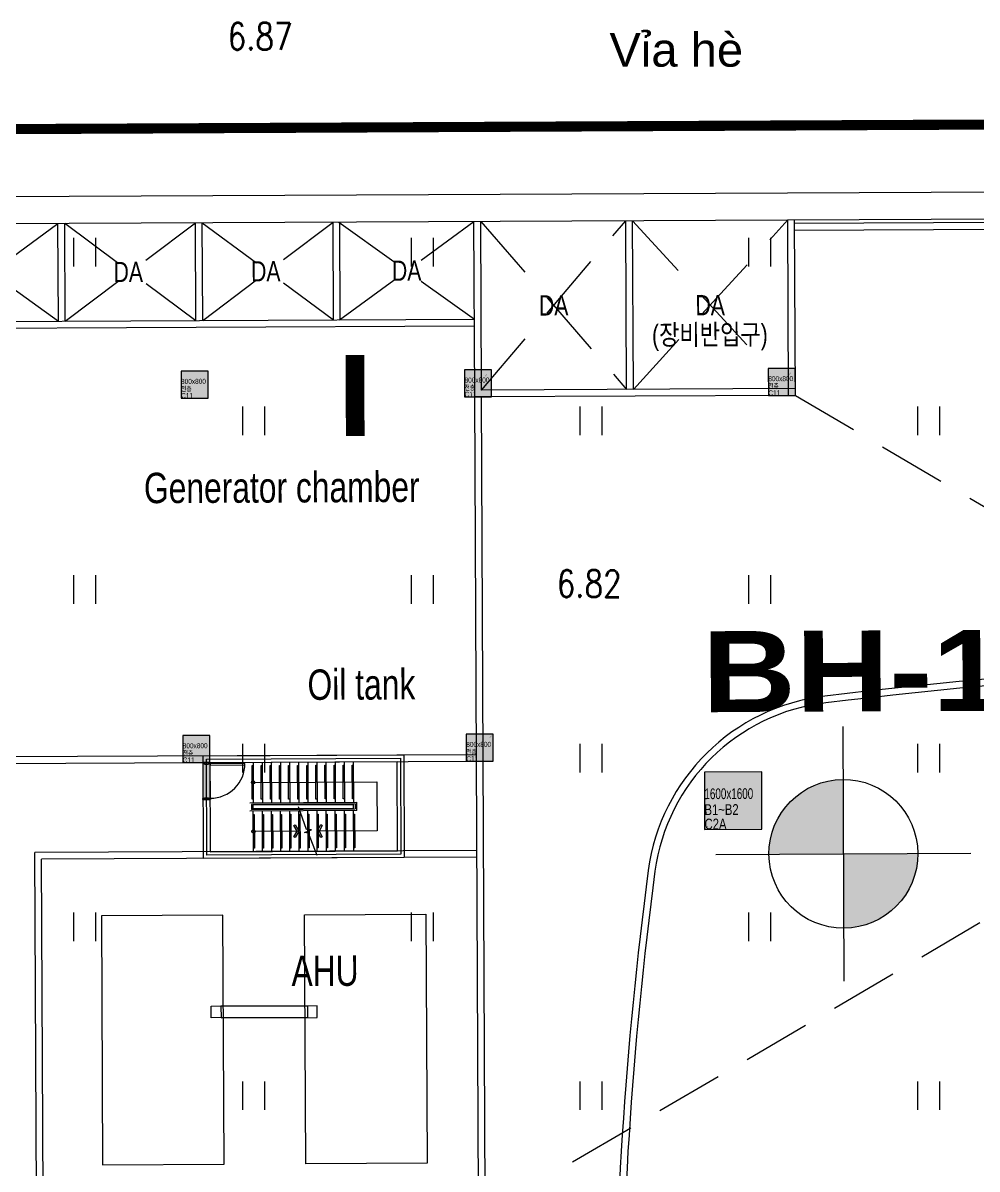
# Model space of a CAD drawing. Extents: x 582395 to 582722, y 2329868 to 2330119.
# Drawn here: x 582462.52 to 582490.79, y 2330024.95 to 2330058.93 of the extents above; entities that cross this region are included whole.
import ezdxf
from ezdxf.enums import TextEntityAlignment as Align

# ---------------------------------------------------------------- set-up
doc = ezdxf.new("R2010")
doc.units = 0
for name, pattern in [('ACAD_ISO05W100', [33, 24, -3, 0, -3, 0, -3]), ('CENTER2', [1.125, 0.75, -0.125, 0.125, -0.125]), ('DASHED', [3, 2, -1])]:
    doc.linetypes.add(name, pattern=pattern)
for name, color, linetype in [('A-254', 254, 'Continuous'), ('A-CEN2', 8, 'CENTER2'), ('A-COL', 2, 'Continuous'), ('A-CON', 2, 'Continuous'), ('A-ELE4', 8, 'Continuous'), ('A-HR', 6, 'Continuous'), ('A-OPEN2', 9, 'DASHED'), ('A-SITE', 2, 'ACAD_ISO05W100'), ('A-STR', 4, 'Continuous'), ('A-SYM', 7, 'Continuous'), ('A-TXT1', 3, 'Continuous'), ('A-WALB', 3, 'Continuous'), ('A-WIN', 6, 'Continuous'), ('dc1', 4, 'Continuous'), ('KYHIEU', 3, 'Continuous'), ('RG', 11, 'Continuous'), ('TEXT1', 2, 'Continuous'), ('X-PLAN$0$A-DOOR', 4, 'Continuous'), ('X-PLAN$0$A-DOORF', 9, 'Continuous'), ('기계검토', 1, 'Continuous'), ('새 블$0$_A-DIM', 7, 'Continuous'), ('새 블$0$boring point', 2, 'Continuous')]:
    doc.layers.add(name, color=color, linetype=linetype)
doc.styles.add('CHU', font='', dxfattribs={"height": 1.5})
doc.styles.add('DC', font='romans.shx', dxfattribs={"width": 0.8, "height": 0.8})
doc.styles.add('Hrtext', font='', dxfattribs={"width": 0.8})
doc.styles.add('X-PLAN$0$Standard', font='')
doc.styles.add('새 블$0$arial black', font='')
doc.styles.get('CHU').set_extended_font_data('.VnArial')
doc.styles.get('Hrtext').set_extended_font_data('Dotum')
doc.styles.get('X-PLAN$0$Standard').set_extended_font_data('DotumChe')
doc.styles.get('새 블$0$arial black').set_extended_font_data('Arial Black')

# ---------------------------------------------------------------- blocks, each defined once
blk = doc.blocks.new('A$C4eba979e')
at = {"layer": 'A-254'}
h = blk.add_hatch(color=256, dxfattribs=at)
h.dxf.hatch_style = 1
h.paths.add_polyline_path([(400, 400), (-400, 400), (-400, -400), (400, -400)])
at = {"layer": 'A-COL'}
blk.add_lwpolyline([(-400, -400), (400, -400), (400, 400), (-400, 400)], close=True, dxfattribs=at)
at = {"layer": 'Defpoints', "const_width": 0.373}
blk.add_lwpolyline([(400, 400), (-400, -400)], dxfattribs=at)
at = {"layer": 'Defpoints', "style": 'Hrtext', "width": 0.8}
for s, p in [('800x800', (-400, 22)), ('C11', (-400, -400)), ('전층', (-400, -200))]:
    blk.add_text(s, height=150, dxfattribs=at).set_placement(p)
blk = doc.blocks.new('A$Cc08f7645')
at = {"layer": 'A-254'}
h = blk.add_hatch(color=256, dxfattribs=at)
h.dxf.hatch_style = 1
h.paths.add_polyline_path([(850, 850), (-850, 850), (-850, -850), (850, -850)])
at = {"layer": 'A-COL'}
blk.add_lwpolyline([(-850, -850), (850, -850), (850, 850), (-850, 850)], close=True, dxfattribs=at)
at = {"layer": 'Defpoints', "const_width": 0.793}
blk.add_lwpolyline([(850, 850), (-850, -850)], dxfattribs=at)
at = {"layer": 'Defpoints', "style": 'Hrtext'}
for s, width, p in [('1600x1600', 0.7, (-850, 46)), ('B1~B2', 0.8, (-850, -425)), ('C2A', 0.8, (-850, -850))]:
    blk.add_text(s, height=318.8, dxfattribs=dict(at, width=width)).set_placement(p)
blk = doc.blocks.new('X-PLAN$0$SD-1000-220')
at = {"layer": 'X-PLAN$0$A-DOOR', "true_color": 0xffffff}
h = blk.add_hatch(color=7, dxfattribs=at)
h.dxf.hatch_style = 1
h.paths.add_polyline_path([(0, -192), (1100, -192), (1100, 28), (0, 28)])
at = {"layer": 'X-PLAN$0$A-DOOR'}
for points in [[(35, 28), (80, 28), (80, 1058), (35, 1058)], [(0, -192), (35, -192), (35, -142), (50, -142), (50, -22), (35, -22), (35, 28), (0, 28)], [(1100, -192), (1065, -192), (1065, -142), (1050, -142), (1050, -22), (1065, -22), (1065, 28), (1100, 28)]]:
    blk.add_lwpolyline(points, close=True, dxfattribs=at)
at = {"layer": 'X-PLAN$0$A-DOOR', "color": 7, "true_color": 0xffffff}
blk.add_lwpolyline([(0, -192), (1100, -192), (1100, 28), (0, 28)], close=True, dxfattribs=at)
at = {"layer": 'X-PLAN$0$A-DOORF'}
blk.add_arc((35, 28), 1030, 359.9893, 90.0107, dxfattribs=at)
at = {"layer": 'Defpoints', "linetype": 'Continuous', "style": 'X-PLAN$0$Standard', "text_generation_flag": 6}
blk.add_text('SD-1100-220', height=37.5, rotation=180, dxfattribs=at).set_placement((251, -88), align=Align.MIDDLE)
blk = doc.blocks.new('새 블$0$A$C76023817')
at = {"layer": '새 블$0$boring point'}
h = blk.add_hatch(color=3, dxfattribs=at)
edge = h.paths.add_edge_path()
edge.add_line((0, 0), (0, 1378))
edge.add_ellipse((0, 0), major_axis=(-120, 1373), ratio=1, start_angle=-5.0166, end_angle=84.9834)
edge.add_line((-1378, 0), (0, 0))
h = blk.add_hatch(color=3, dxfattribs=at)
edge = h.paths.add_edge_path()
edge.add_line((0, 0), (0, -1378))
edge.add_ellipse((0, 0), major_axis=(-120, 1373), ratio=1, start_angle=174.9834, end_angle=264.9834)
edge.add_line((1378, 0), (0, 0))
at = {"layer": '새 블$0$boring point', "color": 3}
for p, q in [((0, 2362), (0, -2362)), ((-2362, 0), (2362, 0))]:
    blk.add_line(p, q, dxfattribs=at)
blk.add_ellipse((0, 0), major_axis=(-2, 1378), ratio=1, start_param=4.710742435276957, end_param=10.99392774245654, dxfattribs=at)

msp = doc.modelspace()

# ---------------------------------------------------------------- linework, layer by layer
at = {"layer": 'A-CEN2', "color": 8, "ltscale": 10}
msp.add_lwpolyline([(582467.957, 2330037.107), (582473.707, 2330037.133), (582473.72, 2330034.283), (582467.97, 2330034.257)], close=True, dxfattribs=at)
at = {"layer": 'A-CON', "color": 8, "ltscale": 10}
for p, q in [((582449.779, 2330053.722), (582639.202, 2330054.603)), ((582450.583, 2330052.926), (582638.874, 2330053.802)), ((582468.057, 2330037.007), (582468.07, 2330034.357)), ((582473.619, 2330034.383), (582473.607, 2330037.033)), ((582468.07, 2330034.357), (582473.619, 2330034.383))]:
    msp.add_line(p, q, dxfattribs=at)
for points in [[(582459.383, 2330052.967), (582459.397, 2330049.867), (582475.897, 2330049.944)], [(582459.583, 2330052.968), (582459.596, 2330050.068), (582475.896, 2330050.144)], [(582485.407, 2330047.888), (582475.907, 2330047.844), (582475.883, 2330053.044)], [(582485.406, 2330048.088), (582476.106, 2330048.045), (582476.083, 2330053.045)], [(582485.207, 2330047.887), (582485.183, 2330053.087)], [(582485.407, 2330047.888), (582485.383, 2330053.088)], [(582467.87, 2330034.156), (582467.856, 2330037.206), (582473.806, 2330037.234), (582473.82, 2330034.184), (582467.87, 2330034.156)], [(582468.057, 2330037.007), (582473.607, 2330037.033)]]:
    msp.add_lwpolyline(points, dxfattribs=at)
at = {"layer": 'A-ELE4', "color": 8}
for points in [[(582469.342, 2330035.913), (582469.312, 2330035.913), (582469.308, 2330036.913), (582469.338, 2330036.913)], [(582469.612, 2330035.914), (582469.582, 2330035.914), (582469.578, 2330036.914), (582469.608, 2330036.914)], [(582469.882, 2330035.915), (582469.852, 2330035.915), (582469.848, 2330036.915), (582469.878, 2330036.915)], [(582470.152, 2330035.917), (582470.122, 2330035.917), (582470.118, 2330036.917), (582470.148, 2330036.917)], [(582470.422, 2330035.918), (582470.392, 2330035.918), (582470.388, 2330036.918), (582470.418, 2330036.918)], [(582470.692, 2330035.919), (582470.662, 2330035.919), (582470.658, 2330036.919), (582470.688, 2330036.919)], [(582470.962, 2330035.92), (582470.932, 2330035.92), (582470.928, 2330036.92), (582470.958, 2330036.92)], [(582471.232, 2330035.922), (582471.202, 2330035.922), (582471.198, 2330036.922), (582471.228, 2330036.922)], [(582471.502, 2330035.923), (582471.472, 2330035.923), (582471.468, 2330036.923), (582471.498, 2330036.923)], [(582471.772, 2330035.924), (582471.742, 2330035.924), (582471.738, 2330036.924), (582471.768, 2330036.924)], [(582472.042, 2330035.926), (582472.012, 2330035.925), (582472.008, 2330036.925), (582472.038, 2330036.926)], [(582472.312, 2330035.927), (582472.282, 2330035.927), (582472.278, 2330036.927), (582472.308, 2330036.927)], [(582469.344, 2330035.463), (582469.374, 2330035.463), (582469.379, 2330034.463), (582469.349, 2330034.463)], [(582469.614, 2330035.464), (582469.644, 2330035.464), (582469.649, 2330034.464), (582469.619, 2330034.464)], [(582469.884, 2330035.465), (582469.914, 2330035.466), (582469.919, 2330034.466), (582469.889, 2330034.465)], [(582470.154, 2330035.467), (582470.184, 2330035.467), (582470.189, 2330034.467), (582470.159, 2330034.467)], [(582470.424, 2330035.468), (582470.454, 2330035.468), (582470.459, 2330034.468), (582470.429, 2330034.468)], [(582470.694, 2330035.469), (582470.724, 2330035.469), (582470.729, 2330034.469), (582470.699, 2330034.469)], [(582470.964, 2330035.471), (582470.994, 2330035.471), (582470.999, 2330034.471), (582470.969, 2330034.471)], [(582471.234, 2330035.472), (582471.264, 2330035.472), (582471.269, 2330034.472), (582471.239, 2330034.472)], [(582471.504, 2330035.473), (582471.534, 2330035.473), (582471.539, 2330034.473), (582471.509, 2330034.473)], [(582471.774, 2330035.474), (582471.804, 2330035.474), (582471.809, 2330034.474), (582471.779, 2330034.474)], [(582472.044, 2330035.476), (582472.074, 2330035.476), (582472.079, 2330034.476), (582472.049, 2330034.476)], [(582472.314, 2330035.477), (582472.344, 2330035.477), (582472.349, 2330034.477), (582472.319, 2330034.477)]]:
    msp.add_lwpolyline(points, dxfattribs=at)
at = {"layer": 'A-HR', "color": 8}
for p, q in [((582469.243, 2330035.812), (582472.413, 2330035.827)), ((582472.363, 2330035.777), (582469.293, 2330035.763)), ((582469.293, 2330035.763), (582469.294, 2330035.613)), ((582469.294, 2330035.613), (582472.364, 2330035.627)), ((582472.363, 2330035.777), (582472.364, 2330035.627)), ((582472.414, 2330035.577), (582472.413, 2330035.827)), ((582472.414, 2330035.577), (582469.244, 2330035.563))]:
    msp.add_line(p, q, dxfattribs=at)
at = {"layer": 'A-OPEN2', "color": 8}
for p, q in [((582459.583, 2330052.968), (582463.571, 2330050.086)), ((582459.596, 2330050.068), (582463.558, 2330052.986)), ((582463.758, 2330052.987), (582467.646, 2330050.105)), ((582463.771, 2330050.087), (582467.633, 2330053.005)), ((582467.833, 2330053.006), (582471.721, 2330050.124)), ((582467.846, 2330050.106), (582471.708, 2330053.024)), ((582471.883, 2330053.025), (582475.896, 2330050.144)), ((582471.896, 2330050.125), (582475.883, 2330053.044)), ((582476.083, 2330053.045), (582480.406, 2330048.065)), ((582476.106, 2330048.045), (582480.383, 2330053.065)), ((582476.219, 2330023.645), (582526.134, 2330052.977)), ((582480.583, 2330053.065), (582484.603, 2330048.684)), ((582480.606, 2330048.065), (582485.183, 2330053.087)), ((582485.407, 2330047.888), (582525.066, 2330024.472))]:
    msp.add_line(p, q, dxfattribs=at)
at = {"layer": 'A-SITE', "const_width": 0.3}
msp.add_lwpolyline([(582670.15, 2330026.75), (582640.01, 2330056.61), (582447.17, 2330055.71), (582447.61, 2329957.39), (582670.47, 2329958.45)], close=True, dxfattribs=at)
at = {"layer": 'A-STR', "color": 8}
for p, q in [((582469.337, 2330037.013), (582469.343, 2330035.813)), ((582469.607, 2330037.014), (582469.613, 2330035.814)), ((582469.877, 2330037.015), (582469.883, 2330035.815)), ((582470.147, 2330037.017), (582470.153, 2330035.817)), ((582470.417, 2330037.018), (582470.423, 2330035.818)), ((582470.687, 2330037.019), (582470.693, 2330035.819)), ((582470.957, 2330037.02), (582470.963, 2330035.821)), ((582471.227, 2330037.022), (582471.233, 2330035.822)), ((582471.497, 2330037.023), (582471.503, 2330035.823)), ((582471.767, 2330037.024), (582471.773, 2330035.824)), ((582472.037, 2330037.026), (582472.043, 2330035.826)), ((582472.307, 2330037.027), (582472.313, 2330035.827)), ((582469.343, 2330035.763), (582469.343, 2330035.738)), ((582472.313, 2330035.752), (582469.343, 2330035.738)), ((582469.344, 2330035.613), (582469.343, 2330035.738)), ((582469.344, 2330035.638), (582472.314, 2330035.652)), ((582469.613, 2330035.764), (582469.613, 2330035.739)), ((582469.614, 2330035.614), (582469.614, 2330035.639)), ((582469.883, 2330035.765), (582469.883, 2330035.74)), ((582469.884, 2330035.615), (582469.884, 2330035.64)), ((582470.153, 2330035.767), (582470.153, 2330035.742)), ((582470.154, 2330035.617), (582470.154, 2330035.642)), ((582470.423, 2330035.768), (582470.423, 2330035.743)), ((582470.424, 2330035.618), (582470.424, 2330035.643)), ((582470.693, 2330035.769), (582470.693, 2330035.744)), ((582470.694, 2330035.619), (582470.694, 2330035.644)), ((582470.963, 2330035.771), (582470.963, 2330035.746)), ((582470.964, 2330035.621), (582470.964, 2330035.646)), ((582471.233, 2330035.772), (582471.233, 2330035.747)), ((582471.234, 2330035.622), (582471.234, 2330035.647)), ((582471.503, 2330035.773), (582471.503, 2330035.748)), ((582471.504, 2330035.623), (582471.504, 2330035.648)), ((582471.773, 2330035.774), (582471.773, 2330035.749)), ((582471.774, 2330035.624), (582471.774, 2330035.649)), ((582472.043, 2330035.776), (582472.043, 2330035.751)), ((582472.044, 2330035.626), (582472.044, 2330035.651)), ((582472.314, 2330035.627), (582472.313, 2330035.777)), ((582469.35, 2330034.363), (582469.344, 2330035.563)), ((582469.62, 2330034.364), (582469.614, 2330035.564)), ((582469.89, 2330034.365), (582469.884, 2330035.565)), ((582470.16, 2330034.367), (582470.154, 2330035.567)), ((582470.43, 2330034.368), (582470.424, 2330035.568)), ((582470.7, 2330034.369), (582470.694, 2330035.569)), ((582470.97, 2330034.371), (582470.964, 2330035.571)), ((582471.24, 2330034.372), (582471.234, 2330035.572)), ((582471.51, 2330034.373), (582471.504, 2330035.573)), ((582471.78, 2330034.374), (582471.774, 2330035.574)), ((582472.05, 2330034.376), (582472.044, 2330035.576)), ((582472.32, 2330034.377), (582472.314, 2330035.577))]:
    msp.add_line(p, q, dxfattribs=at)
at = {"layer": 'A-SYM', "color": 8}
for points in [[(582469.34, 2330036.413), (582473.01, 2330036.43), (582473.017, 2330034.98), (582471.237, 2330034.972)], [(582471.239, 2330034.243), (582470.976, 2330034.913), (582470.86, 2330034.929), (582471.073, 2330035.013), (582470.925, 2330035.022), (582470.682, 2330035.69)], [(582470.697, 2330034.969), (582469.347, 2330034.963)]]:
    msp.add_lwpolyline(points, dxfattribs=at)
for points in [[(582470.587, 2330034.777), (582470.545, 2330034.801), (582470.641, 2330034.969), (582470.544, 2330035.137), (582470.585, 2330035.161), (582470.697, 2330034.969)], [(582471.347, 2330035.164), (582471.388, 2330035.14), (582471.292, 2330034.972), (582471.39, 2330034.804), (582471.348, 2330034.78), (582471.237, 2330034.972)]]:
    msp.add_lwpolyline(points, close=True, dxfattribs=at)
for centre in [(582469.34, 2330036.413), (582469.347, 2330034.963)]:
    msp.add_circle(centre, 0.05, dxfattribs=at)
at = {"layer": 'A-WALB', "color": 8, "ltscale": 10}
for p, q in [((582485.383, 2330052.988), (582526.133, 2330053.177)), ((582485.384, 2330052.788), (582526.134, 2330052.977)), ((582459.656, 2330037.168), (582475.956, 2330037.244)), ((582459.657, 2330036.968), (582475.957, 2330037.044)), ((582475.969, 2330034.394), (582462.87, 2330034.333)), ((582462.977, 2330011.233), (582462.87, 2330034.333)), ((582475.97, 2330034.194), (582463.071, 2330034.134)), ((582463.177, 2330011.234), (582463.071, 2330034.134))]:
    msp.add_line(p, q, dxfattribs=at)
for points in [[(582463.571, 2330050.086), (582463.558, 2330052.986)], [(582463.771, 2330050.087), (582463.758, 2330052.987)], [(582467.646, 2330050.105), (582467.633, 2330053.005)], [(582467.846, 2330050.106), (582467.833, 2330053.006)], [(582471.721, 2330050.124), (582471.708, 2330053.024)], [(582471.921, 2330050.125), (582471.908, 2330053.025)], [(582480.406, 2330048.065), (582480.383, 2330053.065)], [(582480.606, 2330048.065), (582480.583, 2330053.065)], [(582476.077, 2330011.294), (582475.907, 2330047.844)], [(582476.277, 2330011.295), (582476.107, 2330047.845)]]:
    msp.add_lwpolyline(points, dxfattribs=at)
at = {"layer": 'A-WIN', "ltscale": 10}
for points in [[(582486.282, 2330038.971, 0.342248), (582481.049, 2330033.806, 0.068647), (582481.195, 2330002.429, 0.342248), (582486.476, 2329997.313, 0.057417), (582529.008, 2329997.511, 0.342248), (582534.241, 2330002.676, 0.068647), (582534.095, 2330034.052, 0.342248), (582528.814, 2330039.169, 0.057417)], [(582486.306, 2330038.772, 0.342248), (582481.247, 2330033.779, 0.068647), (582481.393, 2330002.458, 0.342248), (582486.498, 2329997.512, 0.057417), (582528.984, 2329997.71, 0.342248), (582534.042, 2330002.703, 0.068647), (582533.897, 2330034.024, 0.342248), (582528.792, 2330038.97, 0.057417)]]:
    msp.add_lwpolyline(points, format="xyb", close=True, dxfattribs=at)
at = {"layer": 'KYHIEU'}
for p, q in [((582464.022, 2330052.553), (582464.022, 2330051.708)), ((582464.672, 2330052.553), (582464.672, 2330051.708)), ((582474.022, 2330052.553), (582474.022, 2330051.708)), ((582474.672, 2330052.553), (582474.672, 2330051.708)), ((582484.022, 2330052.553), (582484.022, 2330051.708)), ((582484.672, 2330052.553), (582484.672, 2330051.708)), ((582469.022, 2330047.553), (582469.022, 2330046.708)), ((582469.672, 2330047.553), (582469.672, 2330046.708)), ((582479.022, 2330047.553), (582479.022, 2330046.708)), ((582479.672, 2330047.553), (582479.672, 2330046.708)), ((582489.022, 2330047.553), (582489.022, 2330046.708)), ((582489.672, 2330047.553), (582489.672, 2330046.708)), ((582464.022, 2330042.553), (582464.022, 2330041.708)), ((582464.672, 2330042.553), (582464.672, 2330041.708)), ((582474.022, 2330042.553), (582474.022, 2330041.708)), ((582474.672, 2330042.553), (582474.672, 2330041.708)), ((582484.022, 2330042.553), (582484.022, 2330041.708)), ((582484.672, 2330042.553), (582484.672, 2330041.708)), ((582469.022, 2330037.553), (582469.022, 2330036.708)), ((582469.672, 2330037.553), (582469.672, 2330036.708)), ((582479.022, 2330037.553), (582479.022, 2330036.708)), ((582479.672, 2330037.553), (582479.672, 2330036.708)), ((582489.022, 2330037.553), (582489.022, 2330036.708)), ((582489.672, 2330037.553), (582489.672, 2330036.708)), ((582464.022, 2330032.553), (582464.022, 2330031.708)), ((582464.672, 2330032.553), (582464.672, 2330031.708)), ((582474.022, 2330032.553), (582474.022, 2330031.708)), ((582474.672, 2330032.553), (582474.672, 2330031.708)), ((582484.022, 2330032.553), (582484.022, 2330031.708)), ((582484.672, 2330032.553), (582484.672, 2330031.708)), ((582469.022, 2330027.553), (582469.022, 2330026.708)), ((582469.672, 2330027.553), (582469.672, 2330026.708)), ((582479.022, 2330027.553), (582479.022, 2330026.708)), ((582479.672, 2330027.553), (582479.672, 2330026.708)), ((582489.022, 2330027.553), (582489.022, 2330026.708)), ((582489.672, 2330027.553), (582489.672, 2330026.708))]:
    msp.add_line(p, q, dxfattribs=at)
at = {"layer": 'RG'}
msp.add_line((582640.01, 2330056.61), (582447.17, 2330055.71), dxfattribs=at)
at = {"layer": 'RG', "color": 11}
msp.add_lwpolyline([(582670.15, 2330026.75), (582640.01, 2330056.61), (582447.17, 2330055.71), (582447.61, 2329957.39), (582670.47, 2329958.45)], close=True, dxfattribs=at)
at = {"layer": '기계검토', "color": 8}
for points in [[(582464.845, 2330032.459), (582464.88, 2330025.079), (582468.48, 2330025.096), (582468.445, 2330032.476)], [(582474.462, 2330032.504), (582474.497, 2330025.124), (582470.897, 2330025.107), (582470.862, 2330032.487)], [(582470.946, 2330029.793), (582470.948, 2330029.447), (582468.094, 2330029.434), (582468.092, 2330029.779)], [(582468.386, 2330029.781), (582468.388, 2330029.435), (582471.242, 2330029.448), (582471.241, 2330029.794)]]:
    msp.add_lwpolyline(points, close=True, dxfattribs=at)

# ---------------------------------------------------------------- block references
at = {"layer": 'A-CON', "color": 8, "xscale": 0.001, "yscale": 0.001, "zscale": 0.001, "rotation": 0.2665116774998639}
for name, p in [('A$C4eba979e', (582467.605, 2330048.205)), ('A$C4eba979e', (582476.005, 2330048.244)), ('A$C4eba979e', (582485.005, 2330048.286)), ('A$C4eba979e', (582467.655, 2330037.405)), ('A$C4eba979e', (582476.055, 2330037.444)), ('A$Cc08f7645', (582483.563, 2330035.875))]:
    msp.add_blockref(name, p, dxfattribs=at)
at = {"layer": 'X-PLAN$0$A-DOOR', "color": 8, "xscale": 0.001, "yscale": 0.001, "zscale": 0.001, "rotation": 270.2665116774999}
msp.add_blockref('X-PLAN$0$SD-1000-220', (582468.039, 2330037.007), dxfattribs=at)
at = {"layer": '새 블$0$boring point', "color": 3, "xscale": 0.001599999995588582, "yscale": 0.001599999995588582, "zscale": 0.001599999995588582, "rotation": 0.2665113246747969}
msp.add_blockref('새 블$0$A$C76023817', (582486.829, 2330034.297), dxfattribs=at)

# ---------------------------------------------------------------- texts
at = {"layer": 'A-TXT1', "color": 8, "style": 'Hrtext', "width": 0.8}
for s, height, p in [('DA', 0.6, (582465.64, 2330051.546)), ('DA', 0.6, (582469.715, 2330051.565)), ('DA', 0.6, (582473.889, 2330051.584)), ('DA', 0.6, (582478.244, 2330050.555)), ('DA', 0.6, (582482.881, 2330050.561)), ('(장비반입구)', 0.6, (582482.873, 2330049.692)), ('Generator chamber', 0.9, (582470.188, 2330045.16)), ('Oil tank', 0.9, (582472.548, 2330039.318)), ('AHU', 0.9, (582471.471, 2330030.83))]:
    msp.add_text(s, height=height, rotation=0.2665, dxfattribs=at).set_placement(p, align=Align.MIDDLE_CENTER)
at = {"layer": 'dc1', "style": 'DC', "width": 0.8}
msp.add_text('6.87', height=0.8001, dxfattribs=at).set_placement((582468.586, 2330058.927), align=Align.TOP_LEFT)
msp.add_text('6.82', height=0.8001, dxfattribs=at).set_placement((582478.338, 2330041.905))
at = {"layer": 'TEXT1', "style": 'CHU'}
msp.add_text('VØa hÌ', height=1, dxfattribs=at).set_placement((582479.897, 2330057.631))
msp.add_text('VØa hÌ', height=1, dxfattribs=at).set_placement((582479.897, 2330057.631))
at = {"layer": '새 블$0$_A-DIM', "color": 3, "style": '새 블$0$arial black'}
for s, p in [('I', (582472.36, 2330047.884)), ('BH-1', (582487.121, 2330039.715))]:
    msp.add_text(s, height=2.4, rotation=0.2665, dxfattribs=at).set_placement(p, align=Align.MIDDLE_CENTER)

doc.saveas('drawing.dxf')
